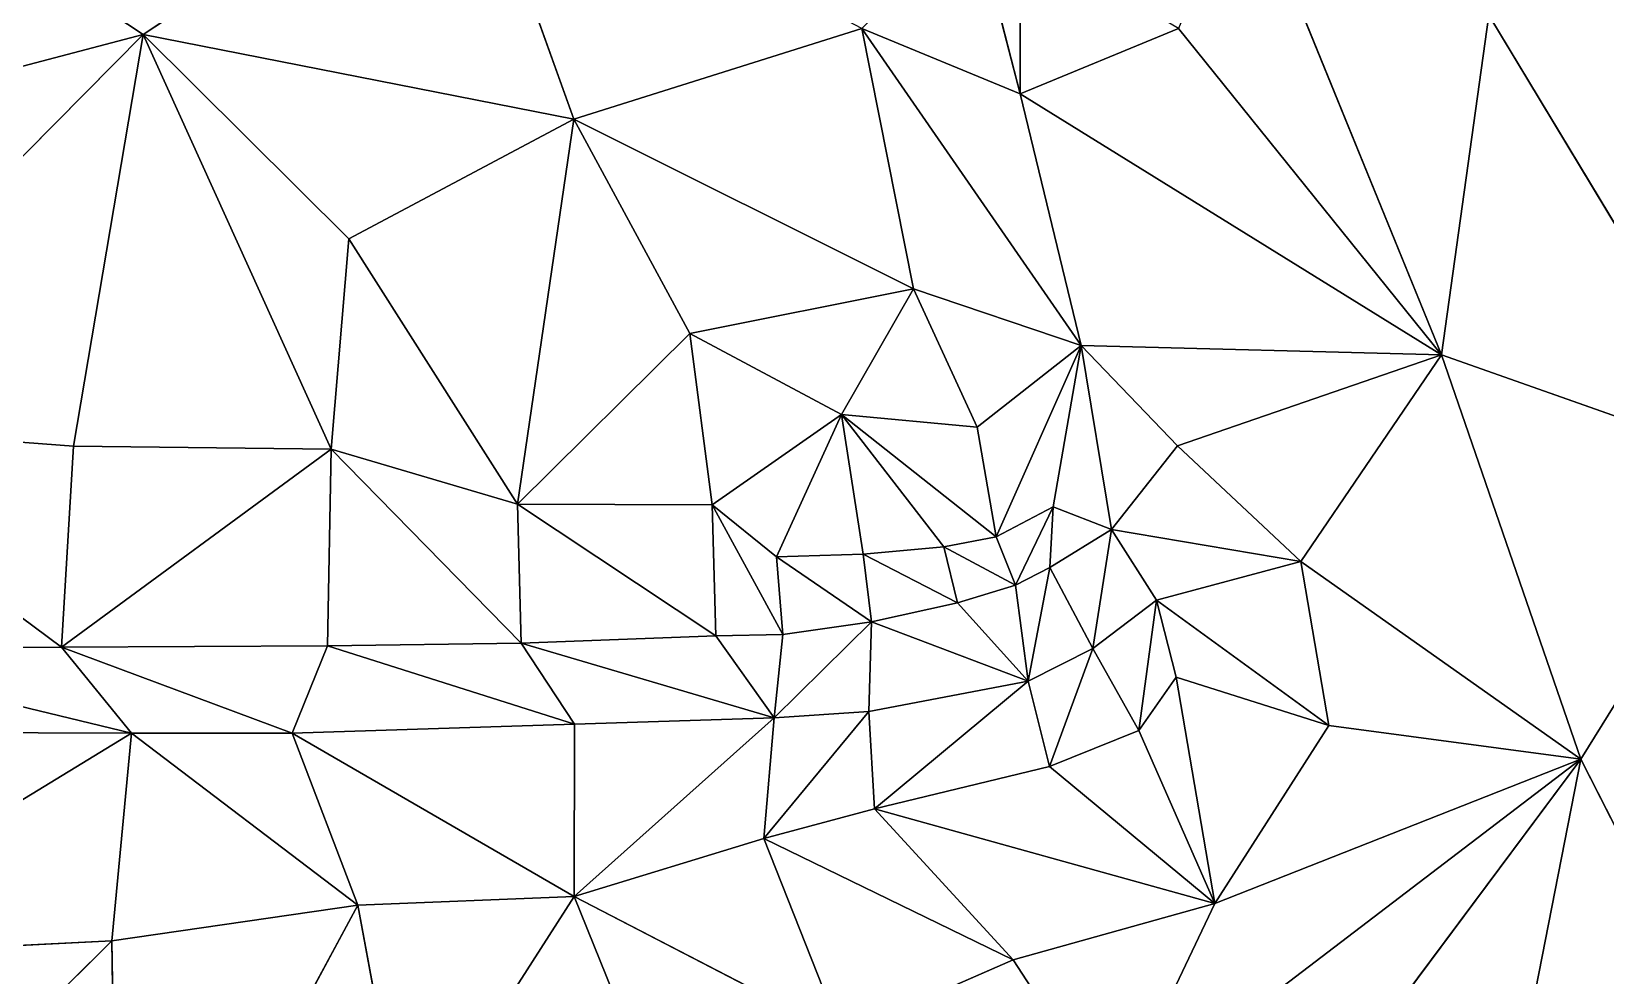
# Model space of a CAD drawing. Header units: metres. Extents: x 0 to 613718, y 0 to 269741.
# Drawn here: x 611636.7 to 612122.8, y 268816.5 to 269108.2 of the extents above; entities that cross this region are included whole.
import ezdxf

# ---------------------------------------------------------------- set-up
doc = ezdxf.new("R2010")
doc.units = ezdxf.units.M
doc.layers.get('0').update_dxf_attribs({"color": 13, "true_color": 0xff5454})

# ---------------------------------------------------------------- blocks, each defined once
blk = doc.blocks.new('Group1_1')
for p, q in [((611671.17, 269107.22, 245.73), (611571.08, 269173.34, 245.43)), ((611671.17, 269107.22, 245.73), (611771.08, 269173.34, 246.04)), ((611771.08, 269173.34, 246.04), (611804.17, 269081.12, 246.4)), ((612011.13, 269158, 247.3), (612072.17, 269008.29, 247.67)), ((611942, 269088.87, 247.06), (611927.86, 269143.86, 246.74)), ((611942, 269138, 246.64), (611942, 269088.87, 247.06)), ((611804.17, 269081.12, 246.4), (611893.12, 269109.12, 246.79)), ((611893.12, 269109.12, 246.79), (611942, 269088.87, 247.06)), ((611909.04, 269028.68, 247.01), (611893.12, 269109.12, 246.79)), ((611960.8, 269011.19, 247.28), (611893.12, 269109.12, 246.79)), ((611942, 269088.87, 247.06), (611990.88, 269109.12, 247.25)), ((612072.17, 269008.29, 247.67), (611990.88, 269109.12, 247.25)), ((612072.17, 269008.29, 247.67), (612086.74, 269113.16, 247.64)), ((612086.74, 269113.16, 247.64), (612171.08, 268973.34, 247.89)), ((611671.17, 269107.22, 245.73), (611549.88, 269075.26, 245.44)), ((611552.63, 268987.4, 245.47), (611671.17, 269107.22, 245.73)), ((611649.64, 268980.08, 245.76), (611671.17, 269107.22, 245.73)), ((611734.75, 269044.14, 246.07), (611671.17, 269107.22, 245.73)), ((611671.17, 269107.22, 245.73), (611729.26, 268979.16, 246.11)), ((611804.17, 269081.12, 246.4), (611671.17, 269107.22, 245.73)), ((611942, 269088.87, 247.06), (612072.17, 269008.29, 247.67)), ((611960.8, 269011.19, 247.28), (611942, 269088.87, 247.06)), ((611734.75, 269044.14, 246.07), (611804.17, 269081.12, 246.4)), ((611804.17, 269081.12, 246.4), (611786.77, 268962.11, 246.4)), ((611840, 269014.85, 246.66), (611804.17, 269081.12, 246.4)), ((611804.17, 269081.12, 246.4), (611909.04, 269028.68, 247.01)), ((611729.26, 268979.16, 246.11), (611734.75, 269044.14, 246.07)), ((611734.75, 269044.14, 246.07), (611786.77, 268962.11, 246.4)), ((611909.04, 269028.68, 247.01), (611840, 269014.85, 246.66)), ((611909.04, 269028.68, 247.01), (611886.79, 268989.83, 246.93)), ((611960.8, 269011.19, 247.28), (611909.04, 269028.68, 247.01)), ((611909.04, 269028.68, 247.01), (611928.78, 268985.96, 247.14)), ((611786.77, 268962.11, 246.4), (611840, 269014.85, 246.66)), ((611840, 269014.85, 246.66), (611886.79, 268989.83, 246.93)), ((611840, 269014.85, 246.66), (611846.87, 268961.92, 246.72)), ((611928.78, 268985.96, 247.14), (611960.8, 269011.19, 247.28)), ((611934.56, 268951.99, 247.19), (611960.8, 269011.19, 247.28)), ((611960.8, 269011.19, 247.28), (611952.23, 268961.26, 247.28)), ((612072.17, 269008.29, 247.67), (611960.8, 269011.19, 247.28)), ((611960.8, 269011.19, 247.28), (611990.55, 268980.17, 247.43)), ((611970.26, 268954.35, 247.38), (611960.8, 269011.19, 247.28)), ((612072.17, 269008.29, 247.67), (611990.55, 268980.17, 247.43)), ((612072.17, 269008.29, 247.67), (612028.68, 268944.46, 247.59)), ((612115.11, 268883.36, 247.78), (612072.17, 269008.29, 247.67)), ((612072.17, 269008.29, 247.67), (612171.08, 268973.34, 247.89)), ((611846.87, 268961.92, 246.72), (611886.79, 268989.83, 246.93)), ((611866.82, 268945.81, 246.82), (611886.79, 268989.83, 246.93)), ((611886.79, 268989.83, 246.93), (611928.78, 268985.96, 247.14)), ((611918.46, 268948.98, 247.09), (611886.79, 268989.83, 246.93)), ((611886.79, 268989.83, 246.93), (611893.52, 268946.68, 246.96)), ((611886.79, 268989.83, 246.93), (611934.56, 268951.99, 247.19)), ((611649.64, 268980.08, 245.76), (611552.63, 268987.4, 245.47)), ((611552.63, 268987.4, 245.47), (611645.98, 268917.98, 245.76)), ((611934.56, 268951.99, 247.19), (611928.78, 268985.96, 247.14)), ((611649.64, 268980.08, 245.76), (611645.98, 268917.98, 245.76)), ((611729.26, 268979.16, 246.11), (611645.98, 268917.98, 245.76)), ((611729.26, 268979.16, 246.11), (611649.64, 268980.08, 245.76)), ((611728.12, 268918.36, 246.12), (611729.26, 268979.16, 246.11)), ((611787.89, 268919.14, 246.41), (611729.26, 268979.16, 246.11)), ((611786.77, 268962.11, 246.4), (611729.26, 268979.16, 246.11)), ((611990.55, 268980.17, 247.43), (611970.26, 268954.35, 247.38)), ((611990.55, 268980.17, 247.43), (612028.68, 268944.46, 247.59)), ((612115.11, 268883.36, 247.78), (612171.08, 268973.34, 247.89)), ((611846.87, 268961.92, 246.72), (611786.77, 268962.11, 246.4)), ((611786.77, 268962.11, 246.4), (611848.05, 268921.48, 246.72)), ((611786.77, 268962.11, 246.4), (611787.89, 268919.14, 246.41)), ((611848.05, 268921.48, 246.72), (611846.87, 268961.92, 246.72)), ((611866.82, 268945.81, 246.82), (611846.87, 268961.92, 246.72)), ((611846.87, 268961.92, 246.72), (611868.75, 268921.88, 246.82)), ((611952.23, 268961.26, 247.28), (611934.56, 268951.99, 247.19)), ((611940.62, 268937.11, 247.2), (611952.23, 268961.26, 247.28)), ((611952.23, 268961.26, 247.28), (611951.17, 268942.58, 247.31)), ((611970.26, 268954.35, 247.38), (611952.23, 268961.26, 247.28)), ((611951.17, 268942.58, 247.31), (611970.26, 268954.35, 247.38)), ((611970.26, 268954.35, 247.38), (611964.45, 268917.58, 247.45)), ((611970.26, 268954.35, 247.38), (611984.07, 268932.48, 247.47)), ((612028.68, 268944.46, 247.59), (611970.26, 268954.35, 247.38)), ((611893.52, 268946.68, 246.96), (611918.46, 268948.98, 247.09)), ((611934.56, 268951.99, 247.19), (611918.46, 268948.98, 247.09)), ((611918.46, 268948.98, 247.09), (611940.62, 268937.11, 247.2)), ((611922.66, 268931.64, 247.09), (611918.46, 268948.98, 247.09)), ((611940.62, 268937.11, 247.2), (611934.56, 268951.99, 247.19)), ((611866.82, 268945.81, 246.82), (611893.52, 268946.68, 246.96)), ((611868.75, 268921.88, 246.82), (611866.82, 268945.81, 246.82)), ((611866.82, 268945.81, 246.82), (611896.09, 268925.78, 246.96)), ((611893.52, 268946.68, 246.96), (611922.66, 268931.64, 247.09)), ((611896.09, 268925.78, 246.96), (611893.52, 268946.68, 246.96)), ((611984.07, 268932.48, 247.47), (612028.68, 268944.46, 247.59)), ((612115.11, 268883.36, 247.78), (612028.68, 268944.46, 247.59)), ((612028.68, 268944.46, 247.59), (612037.37, 268893.78, 247.62)), ((611951.17, 268942.58, 247.31), (611940.62, 268937.11, 247.2)), ((611944.53, 268907.42, 247.42), (611951.17, 268942.58, 247.31)), ((611964.45, 268917.58, 247.45), (611951.17, 268942.58, 247.31)), ((611940.62, 268937.11, 247.2), (611922.66, 268931.64, 247.09)), ((611944.53, 268907.42, 247.42), (611940.62, 268937.11, 247.2)), ((611922.66, 268931.64, 247.09), (611896.09, 268925.78, 246.96)), ((611922.66, 268931.64, 247.09), (611944.53, 268907.42, 247.42)), ((611964.45, 268917.58, 247.45), (611984.07, 268932.48, 247.47)), ((611978.7, 268892.2, 247.49), (611984.07, 268932.48, 247.47)), ((611984.07, 268932.48, 247.47), (611990.21, 268908.69, 247.51)), ((612037.37, 268893.78, 247.62), (611984.07, 268932.48, 247.47)), ((611866.02, 268896.09, 247.15), (611896.09, 268925.78, 246.96)), ((611896.09, 268925.78, 246.96), (611868.75, 268921.88, 246.82)), ((611896.09, 268925.78, 246.96), (611895.31, 268898.05, 247.26)), ((611944.53, 268907.42, 247.42), (611896.09, 268925.78, 246.96)), ((611787.89, 268919.14, 246.41), (611848.05, 268921.48, 246.72)), ((611868.75, 268921.88, 246.82), (611848.05, 268921.48, 246.72)), ((611848.05, 268921.48, 246.72), (611866.02, 268896.09, 247.15)), ((611866.02, 268896.09, 247.15), (611868.75, 268921.88, 246.82)), ((611645.98, 268917.98, 245.76), (611559.38, 268917.58, 245.48)), ((611559.38, 268917.58, 245.48), (611667.58, 268891.41, 246.18)), ((611645.98, 268917.98, 245.76), (611728.12, 268918.36, 246.12)), ((611645.98, 268917.98, 245.76), (611717.19, 268891.41, 246.45)), ((611667.58, 268891.41, 246.18), (611645.98, 268917.98, 245.76)), ((611717.19, 268891.41, 246.45), (611728.12, 268918.36, 246.12)), ((611728.12, 268918.36, 246.12), (611787.89, 268919.14, 246.41)), ((611728.12, 268918.36, 246.12), (611804.39, 268894.15, 246.88)), ((611787.89, 268919.14, 246.41), (611866.02, 268896.09, 247.15)), ((611804.39, 268894.15, 246.88), (611787.89, 268919.14, 246.41)), ((611964.45, 268917.58, 247.45), (611944.53, 268907.42, 247.42)), ((611951.08, 268881.07, 247.42), (611964.45, 268917.58, 247.45)), ((611964.45, 268917.58, 247.45), (611978.7, 268892.2, 247.49)), ((611895.31, 268898.05, 247.26), (611944.53, 268907.42, 247.42)), ((611944.53, 268907.42, 247.42), (611896.98, 268868.02, 247.26)), ((611944.53, 268907.42, 247.42), (611951.08, 268881.07, 247.42)), ((611990.21, 268908.69, 247.51), (611978.7, 268892.2, 247.49)), ((611990.21, 268908.69, 247.51), (612037.37, 268893.78, 247.62)), ((612002.14, 268838.76, 247.55), (611990.21, 268908.69, 247.51)), ((611866.02, 268896.09, 247.15), (611804.3, 268840.97, 246.88)), ((611804.39, 268894.15, 246.88), (611866.02, 268896.09, 247.15)), ((611862.83, 268858.81, 247.13), (611895.31, 268898.05, 247.26)), ((611866.02, 268896.09, 247.15), (611862.83, 268858.81, 247.13)), ((611895.31, 268898.05, 247.26), (611866.02, 268896.09, 247.15)), ((611896.98, 268868.02, 247.26), (611895.31, 268898.05, 247.26)), ((611552.34, 268891.8, 245.65), (611667.58, 268891.41, 246.18)), ((611553.54, 268821.73, 245.66), (611667.58, 268891.41, 246.18)), ((611667.58, 268891.41, 246.18), (611661.53, 268827.24, 246.16)), ((611737.49, 268838.22, 246.55), (611667.58, 268891.41, 246.18)), ((611717.19, 268891.41, 246.45), (611667.58, 268891.41, 246.18)), ((611804.39, 268894.15, 246.88), (611717.19, 268891.41, 246.45)), ((611737.49, 268838.22, 246.55), (611717.19, 268891.41, 246.45)), ((611717.19, 268891.41, 246.45), (611804.3, 268840.97, 246.88)), ((611804.3, 268840.97, 246.88), (611804.39, 268894.15, 246.88)), ((611978.7, 268892.2, 247.49), (611951.08, 268881.07, 247.42)), ((612002.14, 268838.76, 247.55), (611978.7, 268892.2, 247.49)), ((612037.37, 268893.78, 247.62), (612002.14, 268838.76, 247.55)), ((612115.11, 268883.36, 247.78), (612037.37, 268893.78, 247.62)), ((611896.98, 268868.02, 247.26), (611951.08, 268881.07, 247.42)), ((611951.08, 268881.07, 247.42), (612002.14, 268838.76, 247.55)), ((612115.11, 268883.36, 247.78), (611971.08, 268773.34, 247.47)), ((612115.11, 268883.36, 247.78), (611997.91, 268726, 247.51)), ((612002.14, 268838.76, 247.55), (612115.11, 268883.36, 247.78)), ((612096.22, 268786.66, 247.72), (612115.11, 268883.36, 247.78)), ((612115.11, 268883.36, 247.78), (612171.08, 268773.34, 247.81)), ((611862.83, 268858.81, 247.13), (611896.98, 268868.02, 247.26)), ((611896.98, 268868.02, 247.26), (611939.88, 268821.39, 247.39)), ((612002.14, 268838.76, 247.55), (611896.98, 268868.02, 247.26)), ((611862.83, 268858.81, 247.13), (611804.3, 268840.97, 246.88)), ((611862.83, 268858.81, 247.13), (611939.88, 268821.39, 247.39)), ((611862.83, 268858.81, 247.13), (611886.79, 268798.22, 247.21)), ((611661.53, 268827.24, 246.16), (611737.49, 268838.22, 246.55)), ((611737.49, 268838.22, 246.55), (611663.58, 268701.23, 246.17)), ((611804.3, 268840.97, 246.88), (611737.49, 268838.22, 246.55)), ((611752.14, 268759.51, 246.62), (611737.49, 268838.22, 246.55)), ((611804.3, 268840.97, 246.88), (611752.14, 268759.51, 246.62)), ((611804.3, 268840.97, 246.88), (611886.79, 268798.22, 247.21)), ((611804.3, 268840.97, 246.88), (611830.32, 268776.5, 246.98)), ((611939.88, 268821.39, 247.39), (612002.14, 268838.76, 247.55)), ((611971.08, 268773.34, 247.47), (612002.14, 268838.76, 247.55)), ((611542.16, 268708.82, 245.64), (611661.53, 268827.24, 246.16)), ((611661.53, 268827.24, 246.16), (611553.54, 268821.73, 245.66)), ((611663.58, 268701.23, 246.17), (611661.53, 268827.24, 246.16)), ((611886.79, 268798.22, 247.21), (611939.88, 268821.39, 247.39)), ((611971.08, 268773.34, 247.47), (611939.88, 268821.39, 247.39))]:
    blk.add_line(p, q)
mesh = blk.add_polyface()
corners = [(611671.17, 269107.22, 245.73), (611571.08, 269173.34, 245.43), (611549.88, 269075.26, 245.44)]
mesh.append_faces([[corners[k] for k in face] for face in [(0, 1, 2)]])
mesh = blk.add_polyface()
corners = [(611771.08, 269173.34, 246.04), (611571.08, 269173.34, 245.43), (611671.17, 269107.22, 245.73)]
mesh.append_faces([[corners[k] for k in face] for face in [(0, 1, 2)]])
mesh = blk.add_polyface()
corners = [(611804.17, 269081.12, 246.4), (611771.08, 269173.34, 246.04), (611671.17, 269107.22, 245.73)]
mesh.append_faces([[corners[k] for k in face] for face in [(0, 1, 2)]])
mesh = blk.add_polyface()
corners = [(611893.12, 269109.12, 246.79), (611771.08, 269173.34, 246.04), (611804.17, 269081.12, 246.4)]
mesh.append_faces([[corners[k] for k in face] for face in [(0, 1, 2)]])
mesh = blk.add_polyface()
corners = [(612072.17, 269008.29, 247.67), (612011.13, 269158, 247.3), (611990.88, 269109.12, 247.25)]
mesh.append_faces([[corners[k] for k in face] for face in [(0, 1, 2)]])
mesh = blk.add_polyface()
corners = [(612086.74, 269113.16, 247.64), (612011.13, 269158, 247.3), (612072.17, 269008.29, 247.67)]
mesh.append_faces([[corners[k] for k in face] for face in [(0, 1, 2)]])
mesh = blk.add_polyface()
corners = [(612171.08, 268973.34, 247.89), (612154.92, 269159.98, 247.8), (612086.74, 269113.16, 247.64)]
mesh.append_faces([[corners[k] for k in face] for face in [(0, 1, 2)]])
mesh = blk.add_polyface()
corners = [(611942, 269088.87, 247.06), (611927.86, 269143.86, 246.74), (611893.12, 269109.12, 246.79)]
mesh.append_faces([[corners[k] for k in face] for face in [(0, 1, 2)]])
mesh = blk.add_polyface()
corners = [(611942, 269138, 246.64), (611927.86, 269143.86, 246.74), (611942, 269088.87, 247.06)]
mesh.append_faces([[corners[k] for k in face] for face in [(0, 1, 2)]])
mesh = blk.add_polyface()
corners = [(611990.88, 269109.12, 247.25), (611942, 269138, 246.64), (611942, 269088.87, 247.06)]
mesh.append_faces([[corners[k] for k in face] for face in [(0, 1, 2)]])
mesh = blk.add_polyface()
corners = [(611909.04, 269028.68, 247.01), (611893.12, 269109.12, 246.79), (611804.17, 269081.12, 246.4)]
mesh.append_faces([[corners[k] for k in face] for face in [(0, 1, 2)]])
mesh = blk.add_polyface()
corners = [(611960.8, 269011.19, 247.28), (611893.12, 269109.12, 246.79), (611909.04, 269028.68, 247.01)]
mesh.append_faces([[corners[k] for k in face] for face in [(0, 1, 2)]])
mesh = blk.add_polyface()
corners = [(611960.8, 269011.19, 247.28), (611942, 269088.87, 247.06), (611893.12, 269109.12, 246.79)]
mesh.append_faces([[corners[k] for k in face] for face in [(0, 1, 2)]])
mesh = blk.add_polyface()
corners = [(612072.17, 269008.29, 247.67), (611990.88, 269109.12, 247.25), (611942, 269088.87, 247.06)]
mesh.append_faces([[corners[k] for k in face] for face in [(0, 1, 2)]])
mesh = blk.add_polyface()
corners = [(612171.08, 268973.34, 247.89), (612086.74, 269113.16, 247.64), (612072.17, 269008.29, 247.67)]
mesh.append_faces([[corners[k] for k in face] for face in [(0, 1, 2)]])
mesh = blk.add_polyface()
corners = [(611671.17, 269107.22, 245.73), (611549.88, 269075.26, 245.44), (611552.63, 268987.4, 245.47)]
mesh.append_faces([[corners[k] for k in face] for face in [(0, 1, 2)]])
mesh = blk.add_polyface()
corners = [(611671.17, 269107.22, 245.73), (611552.63, 268987.4, 245.47), (611649.64, 268980.08, 245.76)]
mesh.append_faces([[corners[k] for k in face] for face in [(0, 1, 2)]])
mesh = blk.add_polyface()
corners = [(611729.26, 268979.16, 246.11), (611671.17, 269107.22, 245.73), (611649.64, 268980.08, 245.76)]
mesh.append_faces([[corners[k] for k in face] for face in [(0, 1, 2)]])
mesh = blk.add_polyface()
corners = [(611734.75, 269044.14, 246.07), (611671.17, 269107.22, 245.73), (611729.26, 268979.16, 246.11)]
mesh.append_faces([[corners[k] for k in face] for face in [(0, 1, 2)]])
mesh = blk.add_polyface()
corners = [(611804.17, 269081.12, 246.4), (611671.17, 269107.22, 245.73), (611734.75, 269044.14, 246.07)]
mesh.append_faces([[corners[k] for k in face] for face in [(0, 1, 2)]])
mesh = blk.add_polyface()
corners = [(612072.17, 269008.29, 247.67), (611942, 269088.87, 247.06), (611960.8, 269011.19, 247.28)]
mesh.append_faces([[corners[k] for k in face] for face in [(0, 1, 2)]])
mesh = blk.add_polyface()
corners = [(611804.17, 269081.12, 246.4), (611734.75, 269044.14, 246.07), (611786.77, 268962.11, 246.4)]
mesh.append_faces([[corners[k] for k in face] for face in [(0, 1, 2)]])
mesh = blk.add_polyface()
corners = [(611840, 269014.85, 246.66), (611804.17, 269081.12, 246.4), (611786.77, 268962.11, 246.4)]
mesh.append_faces([[corners[k] for k in face] for face in [(0, 1, 2)]])
mesh = blk.add_polyface()
corners = [(611909.04, 269028.68, 247.01), (611804.17, 269081.12, 246.4), (611840, 269014.85, 246.66)]
mesh.append_faces([[corners[k] for k in face] for face in [(0, 1, 2)]])
mesh = blk.add_polyface()
corners = [(611786.77, 268962.11, 246.4), (611734.75, 269044.14, 246.07), (611729.26, 268979.16, 246.11)]
mesh.append_faces([[corners[k] for k in face] for face in [(0, 1, 2)]])
mesh = blk.add_polyface()
corners = [(611909.04, 269028.68, 247.01), (611840, 269014.85, 246.66), (611886.79, 268989.83, 246.93)]
mesh.append_faces([[corners[k] for k in face] for face in [(0, 1, 2)]])
mesh = blk.add_polyface()
corners = [(611928.78, 268985.96, 247.14), (611909.04, 269028.68, 247.01), (611886.79, 268989.83, 246.93)]
mesh.append_faces([[corners[k] for k in face] for face in [(0, 1, 2)]])
mesh = blk.add_polyface()
corners = [(611960.8, 269011.19, 247.28), (611909.04, 269028.68, 247.01), (611928.78, 268985.96, 247.14)]
mesh.append_faces([[corners[k] for k in face] for face in [(0, 1, 2)]])
mesh = blk.add_polyface()
corners = [(611846.87, 268961.92, 246.72), (611840, 269014.85, 246.66), (611786.77, 268962.11, 246.4)]
mesh.append_faces([[corners[k] for k in face] for face in [(0, 1, 2)]])
mesh = blk.add_polyface()
corners = [(611886.79, 268989.83, 246.93), (611840, 269014.85, 246.66), (611846.87, 268961.92, 246.72)]
mesh.append_faces([[corners[k] for k in face] for face in [(0, 1, 2)]])
mesh = blk.add_polyface()
corners = [(611960.8, 269011.19, 247.28), (611928.78, 268985.96, 247.14), (611934.56, 268951.99, 247.19)]
mesh.append_faces([[corners[k] for k in face] for face in [(0, 1, 2)]])
mesh = blk.add_polyface()
corners = [(611960.8, 269011.19, 247.28), (611934.56, 268951.99, 247.19), (611952.23, 268961.26, 247.28)]
mesh.append_faces([[corners[k] for k in face] for face in [(0, 1, 2)]])
mesh = blk.add_polyface()
corners = [(611970.26, 268954.35, 247.38), (611960.8, 269011.19, 247.28), (611952.23, 268961.26, 247.28)]
mesh.append_faces([[corners[k] for k in face] for face in [(0, 1, 2)]])
mesh = blk.add_polyface()
corners = [(612072.17, 269008.29, 247.67), (611960.8, 269011.19, 247.28), (611990.55, 268980.17, 247.43)]
mesh.append_faces([[corners[k] for k in face] for face in [(0, 1, 2)]])
mesh = blk.add_polyface()
corners = [(611990.55, 268980.17, 247.43), (611960.8, 269011.19, 247.28), (611970.26, 268954.35, 247.38)]
mesh.append_faces([[corners[k] for k in face] for face in [(0, 1, 2)]])
mesh = blk.add_polyface()
corners = [(612072.17, 269008.29, 247.67), (611990.55, 268980.17, 247.43), (612028.68, 268944.46, 247.59)]
mesh.append_faces([[corners[k] for k in face] for face in [(0, 1, 2)]])
mesh = blk.add_polyface()
corners = [(612115.11, 268883.36, 247.78), (612072.17, 269008.29, 247.67), (612028.68, 268944.46, 247.59)]
mesh.append_faces([[corners[k] for k in face] for face in [(0, 1, 2)]])
mesh = blk.add_polyface()
corners = [(612171.08, 268973.34, 247.89), (612072.17, 269008.29, 247.67), (612115.11, 268883.36, 247.78)]
mesh.append_faces([[corners[k] for k in face] for face in [(0, 1, 2)]])
mesh = blk.add_polyface()
corners = [(611886.79, 268989.83, 246.93), (611846.87, 268961.92, 246.72), (611866.82, 268945.81, 246.82)]
mesh.append_faces([[corners[k] for k in face] for face in [(0, 1, 2)]])
mesh = blk.add_polyface()
corners = [(611893.52, 268946.68, 246.96), (611886.79, 268989.83, 246.93), (611866.82, 268945.81, 246.82)]
mesh.append_faces([[corners[k] for k in face] for face in [(0, 1, 2)]])
mesh = blk.add_polyface()
corners = [(611918.46, 268948.98, 247.09), (611886.79, 268989.83, 246.93), (611893.52, 268946.68, 246.96)]
mesh.append_faces([[corners[k] for k in face] for face in [(0, 1, 2)]])
mesh = blk.add_polyface()
corners = [(611934.56, 268951.99, 247.19), (611928.78, 268985.96, 247.14), (611886.79, 268989.83, 246.93)]
mesh.append_faces([[corners[k] for k in face] for face in [(0, 1, 2)]])
mesh = blk.add_polyface()
corners = [(611934.56, 268951.99, 247.19), (611886.79, 268989.83, 246.93), (611918.46, 268948.98, 247.09)]
mesh.append_faces([[corners[k] for k in face] for face in [(0, 1, 2)]])
mesh = blk.add_polyface()
corners = [(611649.64, 268980.08, 245.76), (611552.63, 268987.4, 245.47), (611645.98, 268917.98, 245.76)]
mesh.append_faces([[corners[k] for k in face] for face in [(0, 1, 2)]])
mesh = blk.add_polyface()
corners = [(611645.98, 268917.98, 245.76), (611552.63, 268987.4, 245.47), (611559.38, 268917.58, 245.48)]
mesh.append_faces([[corners[k] for k in face] for face in [(0, 1, 2)]])
mesh = blk.add_polyface()
corners = [(611729.26, 268979.16, 246.11), (611649.64, 268980.08, 245.76), (611645.98, 268917.98, 245.76)]
mesh.append_faces([[corners[k] for k in face] for face in [(0, 1, 2)]])
mesh = blk.add_polyface()
corners = [(611729.26, 268979.16, 246.11), (611645.98, 268917.98, 245.76), (611728.12, 268918.36, 246.12)]
mesh.append_faces([[corners[k] for k in face] for face in [(0, 1, 2)]])
mesh = blk.add_polyface()
corners = [(611787.89, 268919.14, 246.41), (611729.26, 268979.16, 246.11), (611728.12, 268918.36, 246.12)]
mesh.append_faces([[corners[k] for k in face] for face in [(0, 1, 2)]])
mesh = blk.add_polyface()
corners = [(611787.89, 268919.14, 246.41), (611786.77, 268962.11, 246.4), (611729.26, 268979.16, 246.11)]
mesh.append_faces([[corners[k] for k in face] for face in [(0, 1, 2)]])
mesh = blk.add_polyface()
corners = [(612028.68, 268944.46, 247.59), (611990.55, 268980.17, 247.43), (611970.26, 268954.35, 247.38)]
mesh.append_faces([[corners[k] for k in face] for face in [(0, 1, 2)]])
mesh = blk.add_polyface()
corners = [(612171.08, 268973.34, 247.89), (612115.11, 268883.36, 247.78), (612171.08, 268773.34, 247.81)]
mesh.append_faces([[corners[k] for k in face] for face in [(0, 1, 2)]])
mesh = blk.add_polyface()
corners = [(611848.05, 268921.48, 246.72), (611846.87, 268961.92, 246.72), (611786.77, 268962.11, 246.4)]
mesh.append_faces([[corners[k] for k in face] for face in [(0, 1, 2)]])
mesh = blk.add_polyface()
corners = [(611848.05, 268921.48, 246.72), (611786.77, 268962.11, 246.4), (611787.89, 268919.14, 246.41)]
mesh.append_faces([[corners[k] for k in face] for face in [(0, 1, 2)]])
mesh = blk.add_polyface()
corners = [(611868.75, 268921.88, 246.82), (611866.82, 268945.81, 246.82), (611846.87, 268961.92, 246.72)]
mesh.append_faces([[corners[k] for k in face] for face in [(0, 1, 2)]])
mesh = blk.add_polyface()
corners = [(611868.75, 268921.88, 246.82), (611846.87, 268961.92, 246.72), (611848.05, 268921.48, 246.72)]
mesh.append_faces([[corners[k] for k in face] for face in [(0, 1, 2)]])
mesh = blk.add_polyface()
corners = [(611952.23, 268961.26, 247.28), (611934.56, 268951.99, 247.19), (611940.62, 268937.11, 247.2)]
mesh.append_faces([[corners[k] for k in face] for face in [(0, 1, 2)]])
mesh = blk.add_polyface()
corners = [(611952.23, 268961.26, 247.28), (611940.62, 268937.11, 247.2), (611951.17, 268942.58, 247.31)]
mesh.append_faces([[corners[k] for k in face] for face in [(0, 1, 2)]])
mesh = blk.add_polyface()
corners = [(611970.26, 268954.35, 247.38), (611952.23, 268961.26, 247.28), (611951.17, 268942.58, 247.31)]
mesh.append_faces([[corners[k] for k in face] for face in [(0, 1, 2)]])
mesh = blk.add_polyface()
corners = [(611970.26, 268954.35, 247.38), (611951.17, 268942.58, 247.31), (611964.45, 268917.58, 247.45)]
mesh.append_faces([[corners[k] for k in face] for face in [(0, 1, 2)]])
mesh = blk.add_polyface()
corners = [(611984.07, 268932.48, 247.47), (611970.26, 268954.35, 247.38), (611964.45, 268917.58, 247.45)]
mesh.append_faces([[corners[k] for k in face] for face in [(0, 1, 2)]])
mesh = blk.add_polyface()
corners = [(612028.68, 268944.46, 247.59), (611970.26, 268954.35, 247.38), (611984.07, 268932.48, 247.47)]
mesh.append_faces([[corners[k] for k in face] for face in [(0, 1, 2)]])
mesh = blk.add_polyface()
corners = [(611922.66, 268931.64, 247.09), (611918.46, 268948.98, 247.09), (611893.52, 268946.68, 246.96)]
mesh.append_faces([[corners[k] for k in face] for face in [(0, 1, 2)]])
mesh = blk.add_polyface()
corners = [(611940.62, 268937.11, 247.2), (611934.56, 268951.99, 247.19), (611918.46, 268948.98, 247.09)]
mesh.append_faces([[corners[k] for k in face] for face in [(0, 1, 2)]])
mesh = blk.add_polyface()
corners = [(611940.62, 268937.11, 247.2), (611918.46, 268948.98, 247.09), (611922.66, 268931.64, 247.09)]
mesh.append_faces([[corners[k] for k in face] for face in [(0, 1, 2)]])
mesh = blk.add_polyface()
corners = [(611896.09, 268925.78, 246.96), (611893.52, 268946.68, 246.96), (611866.82, 268945.81, 246.82)]
mesh.append_faces([[corners[k] for k in face] for face in [(0, 1, 2)]])
mesh = blk.add_polyface()
corners = [(611896.09, 268925.78, 246.96), (611866.82, 268945.81, 246.82), (611868.75, 268921.88, 246.82)]
mesh.append_faces([[corners[k] for k in face] for face in [(0, 1, 2)]])
mesh = blk.add_polyface()
corners = [(611922.66, 268931.64, 247.09), (611893.52, 268946.68, 246.96), (611896.09, 268925.78, 246.96)]
mesh.append_faces([[corners[k] for k in face] for face in [(0, 1, 2)]])
mesh = blk.add_polyface()
corners = [(612037.37, 268893.78, 247.62), (612028.68, 268944.46, 247.59), (611984.07, 268932.48, 247.47)]
mesh.append_faces([[corners[k] for k in face] for face in [(0, 1, 2)]])
mesh = blk.add_polyface()
corners = [(612115.11, 268883.36, 247.78), (612028.68, 268944.46, 247.59), (612037.37, 268893.78, 247.62)]
mesh.append_faces([[corners[k] for k in face] for face in [(0, 1, 2)]])
mesh = blk.add_polyface()
corners = [(611951.17, 268942.58, 247.31), (611940.62, 268937.11, 247.2), (611944.53, 268907.42, 247.42)]
mesh.append_faces([[corners[k] for k in face] for face in [(0, 1, 2)]])
mesh = blk.add_polyface()
corners = [(611964.45, 268917.58, 247.45), (611951.17, 268942.58, 247.31), (611944.53, 268907.42, 247.42)]
mesh.append_faces([[corners[k] for k in face] for face in [(0, 1, 2)]])
mesh = blk.add_polyface()
corners = [(611944.53, 268907.42, 247.42), (611940.62, 268937.11, 247.2), (611922.66, 268931.64, 247.09)]
mesh.append_faces([[corners[k] for k in face] for face in [(0, 1, 2)]])
mesh = blk.add_polyface()
corners = [(611944.53, 268907.42, 247.42), (611922.66, 268931.64, 247.09), (611896.09, 268925.78, 246.96)]
mesh.append_faces([[corners[k] for k in face] for face in [(0, 1, 2)]])
mesh = blk.add_polyface()
corners = [(611984.07, 268932.48, 247.47), (611964.45, 268917.58, 247.45), (611978.7, 268892.2, 247.49)]
mesh.append_faces([[corners[k] for k in face] for face in [(0, 1, 2)]])
mesh = blk.add_polyface()
corners = [(611990.21, 268908.69, 247.51), (611984.07, 268932.48, 247.47), (611978.7, 268892.2, 247.49)]
mesh.append_faces([[corners[k] for k in face] for face in [(0, 1, 2)]])
mesh = blk.add_polyface()
corners = [(612037.37, 268893.78, 247.62), (611984.07, 268932.48, 247.47), (611990.21, 268908.69, 247.51)]
mesh.append_faces([[corners[k] for k in face] for face in [(0, 1, 2)]])
mesh = blk.add_polyface()
corners = [(611896.09, 268925.78, 246.96), (611868.75, 268921.88, 246.82), (611866.02, 268896.09, 247.15)]
mesh.append_faces([[corners[k] for k in face] for face in [(0, 1, 2)]])
mesh = blk.add_polyface()
corners = [(611896.09, 268925.78, 246.96), (611866.02, 268896.09, 247.15), (611895.31, 268898.05, 247.26)]
mesh.append_faces([[corners[k] for k in face] for face in [(0, 1, 2)]])
mesh = blk.add_polyface()
corners = [(611944.53, 268907.42, 247.42), (611896.09, 268925.78, 246.96), (611895.31, 268898.05, 247.26)]
mesh.append_faces([[corners[k] for k in face] for face in [(0, 1, 2)]])
mesh = blk.add_polyface()
corners = [(611866.02, 268896.09, 247.15), (611848.05, 268921.48, 246.72), (611787.89, 268919.14, 246.41)]
mesh.append_faces([[corners[k] for k in face] for face in [(0, 1, 2)]])
mesh = blk.add_polyface()
corners = [(611868.75, 268921.88, 246.82), (611848.05, 268921.48, 246.72), (611866.02, 268896.09, 247.15)]
mesh.append_faces([[corners[k] for k in face] for face in [(0, 1, 2)]])
mesh = blk.add_polyface()
corners = [(611667.58, 268891.41, 246.18), (611559.38, 268917.58, 245.48), (611552.34, 268891.8, 245.65)]
mesh.append_faces([[corners[k] for k in face] for face in [(0, 1, 2)]])
mesh = blk.add_polyface()
corners = [(611667.58, 268891.41, 246.18), (611645.98, 268917.98, 245.76), (611559.38, 268917.58, 245.48)]
mesh.append_faces([[corners[k] for k in face] for face in [(0, 1, 2)]])
mesh = blk.add_polyface()
corners = [(611728.12, 268918.36, 246.12), (611645.98, 268917.98, 245.76), (611717.19, 268891.41, 246.45)]
mesh.append_faces([[corners[k] for k in face] for face in [(0, 1, 2)]])
mesh = blk.add_polyface()
corners = [(611717.19, 268891.41, 246.45), (611645.98, 268917.98, 245.76), (611667.58, 268891.41, 246.18)]
mesh.append_faces([[corners[k] for k in face] for face in [(0, 1, 2)]])
mesh = blk.add_polyface()
corners = [(611804.39, 268894.15, 246.88), (611728.12, 268918.36, 246.12), (611717.19, 268891.41, 246.45)]
mesh.append_faces([[corners[k] for k in face] for face in [(0, 1, 2)]])
mesh = blk.add_polyface()
corners = [(611804.39, 268894.15, 246.88), (611787.89, 268919.14, 246.41), (611728.12, 268918.36, 246.12)]
mesh.append_faces([[corners[k] for k in face] for face in [(0, 1, 2)]])
mesh = blk.add_polyface()
corners = [(611866.02, 268896.09, 247.15), (611787.89, 268919.14, 246.41), (611804.39, 268894.15, 246.88)]
mesh.append_faces([[corners[k] for k in face] for face in [(0, 1, 2)]])
mesh = blk.add_polyface()
corners = [(611964.45, 268917.58, 247.45), (611944.53, 268907.42, 247.42), (611951.08, 268881.07, 247.42)]
mesh.append_faces([[corners[k] for k in face] for face in [(0, 1, 2)]])
mesh = blk.add_polyface()
corners = [(611978.7, 268892.2, 247.49), (611964.45, 268917.58, 247.45), (611951.08, 268881.07, 247.42)]
mesh.append_faces([[corners[k] for k in face] for face in [(0, 1, 2)]])
mesh = blk.add_polyface()
corners = [(611944.53, 268907.42, 247.42), (611895.31, 268898.05, 247.26), (611896.98, 268868.02, 247.26)]
mesh.append_faces([[corners[k] for k in face] for face in [(0, 1, 2)]])
mesh = blk.add_polyface()
corners = [(611951.08, 268881.07, 247.42), (611944.53, 268907.42, 247.42), (611896.98, 268868.02, 247.26)]
mesh.append_faces([[corners[k] for k in face] for face in [(0, 1, 2)]])
mesh = blk.add_polyface()
corners = [(612002.14, 268838.76, 247.55), (611990.21, 268908.69, 247.51), (611978.7, 268892.2, 247.49)]
mesh.append_faces([[corners[k] for k in face] for face in [(0, 1, 2)]])
mesh = blk.add_polyface()
corners = [(612037.37, 268893.78, 247.62), (611990.21, 268908.69, 247.51), (612002.14, 268838.76, 247.55)]
mesh.append_faces([[corners[k] for k in face] for face in [(0, 1, 2)]])
mesh = blk.add_polyface()
corners = [(611866.02, 268896.09, 247.15), (611804.3, 268840.97, 246.88), (611862.83, 268858.81, 247.13)]
mesh.append_faces([[corners[k] for k in face] for face in [(0, 1, 2)]])
mesh = blk.add_polyface()
corners = [(611866.02, 268896.09, 247.15), (611804.39, 268894.15, 246.88), (611804.3, 268840.97, 246.88)]
mesh.append_faces([[corners[k] for k in face] for face in [(0, 1, 2)]])
mesh = blk.add_polyface()
corners = [(611895.31, 268898.05, 247.26), (611866.02, 268896.09, 247.15), (611862.83, 268858.81, 247.13)]
mesh.append_faces([[corners[k] for k in face] for face in [(0, 1, 2)]])
mesh = blk.add_polyface()
corners = [(611896.98, 268868.02, 247.26), (611895.31, 268898.05, 247.26), (611862.83, 268858.81, 247.13)]
mesh.append_faces([[corners[k] for k in face] for face in [(0, 1, 2)]])
mesh = blk.add_polyface()
corners = [(611667.58, 268891.41, 246.18), (611552.34, 268891.8, 245.65), (611553.54, 268821.73, 245.66)]
mesh.append_faces([[corners[k] for k in face] for face in [(0, 1, 2)]])
mesh = blk.add_polyface()
corners = [(611667.58, 268891.41, 246.18), (611553.54, 268821.73, 245.66), (611661.53, 268827.24, 246.16)]
mesh.append_faces([[corners[k] for k in face] for face in [(0, 1, 2)]])
mesh = blk.add_polyface()
corners = [(611737.49, 268838.22, 246.55), (611667.58, 268891.41, 246.18), (611661.53, 268827.24, 246.16)]
mesh.append_faces([[corners[k] for k in face] for face in [(0, 1, 2)]])
mesh = blk.add_polyface()
corners = [(611737.49, 268838.22, 246.55), (611717.19, 268891.41, 246.45), (611667.58, 268891.41, 246.18)]
mesh.append_faces([[corners[k] for k in face] for face in [(0, 1, 2)]])
mesh = blk.add_polyface()
corners = [(611804.39, 268894.15, 246.88), (611717.19, 268891.41, 246.45), (611804.3, 268840.97, 246.88)]
mesh.append_faces([[corners[k] for k in face] for face in [(0, 1, 2)]])
mesh = blk.add_polyface()
corners = [(611804.3, 268840.97, 246.88), (611717.19, 268891.41, 246.45), (611737.49, 268838.22, 246.55)]
mesh.append_faces([[corners[k] for k in face] for face in [(0, 1, 2)]])
mesh = blk.add_polyface()
corners = [(612002.14, 268838.76, 247.55), (611978.7, 268892.2, 247.49), (611951.08, 268881.07, 247.42)]
mesh.append_faces([[corners[k] for k in face] for face in [(0, 1, 2)]])
mesh = blk.add_polyface()
corners = [(612115.11, 268883.36, 247.78), (612037.37, 268893.78, 247.62), (612002.14, 268838.76, 247.55)]
mesh.append_faces([[corners[k] for k in face] for face in [(0, 1, 2)]])
mesh = blk.add_polyface()
corners = [(612002.14, 268838.76, 247.55), (611951.08, 268881.07, 247.42), (611896.98, 268868.02, 247.26)]
mesh.append_faces([[corners[k] for k in face] for face in [(0, 1, 2)]])
mesh = blk.add_polyface()
corners = [(612115.11, 268883.36, 247.78), (611971.08, 268773.34, 247.47), (611997.91, 268726, 247.51)]
mesh.append_faces([[corners[k] for k in face] for face in [(0, 1, 2)]])
mesh = blk.add_polyface()
corners = [(612115.11, 268883.36, 247.78), (612002.14, 268838.76, 247.55), (611971.08, 268773.34, 247.47)]
mesh.append_faces([[corners[k] for k in face] for face in [(0, 1, 2)]])
mesh = blk.add_polyface()
corners = [(612115.11, 268883.36, 247.78), (611997.91, 268726, 247.51), (612096.22, 268786.66, 247.72)]
mesh.append_faces([[corners[k] for k in face] for face in [(0, 1, 2)]])
mesh = blk.add_polyface()
corners = [(612171.08, 268773.34, 247.81), (612115.11, 268883.36, 247.78), (612096.22, 268786.66, 247.72)]
mesh.append_faces([[corners[k] for k in face] for face in [(0, 1, 2)]])
mesh = blk.add_polyface()
corners = [(611939.88, 268821.39, 247.39), (611896.98, 268868.02, 247.26), (611862.83, 268858.81, 247.13)]
mesh.append_faces([[corners[k] for k in face] for face in [(0, 1, 2)]])
mesh = blk.add_polyface()
corners = [(612002.14, 268838.76, 247.55), (611896.98, 268868.02, 247.26), (611939.88, 268821.39, 247.39)]
mesh.append_faces([[corners[k] for k in face] for face in [(0, 1, 2)]])
mesh = blk.add_polyface()
corners = [(611886.79, 268798.22, 247.21), (611862.83, 268858.81, 247.13), (611804.3, 268840.97, 246.88)]
mesh.append_faces([[corners[k] for k in face] for face in [(0, 1, 2)]])
mesh = blk.add_polyface()
corners = [(611939.88, 268821.39, 247.39), (611862.83, 268858.81, 247.13), (611886.79, 268798.22, 247.21)]
mesh.append_faces([[corners[k] for k in face] for face in [(0, 1, 2)]])
mesh = blk.add_polyface()
corners = [(611737.49, 268838.22, 246.55), (611661.53, 268827.24, 246.16), (611663.58, 268701.23, 246.17)]
mesh.append_faces([[corners[k] for k in face] for face in [(0, 1, 2)]])
mesh = blk.add_polyface()
corners = [(611752.14, 268759.51, 246.62), (611737.49, 268838.22, 246.55), (611663.58, 268701.23, 246.17)]
mesh.append_faces([[corners[k] for k in face] for face in [(0, 1, 2)]])
mesh = blk.add_polyface()
corners = [(611804.3, 268840.97, 246.88), (611737.49, 268838.22, 246.55), (611752.14, 268759.51, 246.62)]
mesh.append_faces([[corners[k] for k in face] for face in [(0, 1, 2)]])
mesh = blk.add_polyface()
corners = [(611830.32, 268776.5, 246.98), (611804.3, 268840.97, 246.88), (611752.14, 268759.51, 246.62)]
mesh.append_faces([[corners[k] for k in face] for face in [(0, 1, 2)]])
mesh = blk.add_polyface()
corners = [(611886.79, 268798.22, 247.21), (611804.3, 268840.97, 246.88), (611830.32, 268776.5, 246.98)]
mesh.append_faces([[corners[k] for k in face] for face in [(0, 1, 2)]])
mesh = blk.add_polyface()
corners = [(612002.14, 268838.76, 247.55), (611939.88, 268821.39, 247.39), (611971.08, 268773.34, 247.47)]
mesh.append_faces([[corners[k] for k in face] for face in [(0, 1, 2)]])
mesh = blk.add_polyface()
corners = [(611661.53, 268827.24, 246.16), (611553.54, 268821.73, 245.66), (611542.16, 268708.82, 245.64)]
mesh.append_faces([[corners[k] for k in face] for face in [(0, 1, 2)]])
mesh = blk.add_polyface()
corners = [(611663.58, 268701.23, 246.17), (611661.53, 268827.24, 246.16), (611542.16, 268708.82, 245.64)]
mesh.append_faces([[corners[k] for k in face] for face in [(0, 1, 2)]])
mesh = blk.add_polyface()
corners = [(611971.08, 268773.34, 247.47), (611939.88, 268821.39, 247.39), (611886.79, 268798.22, 247.21)]
mesh.append_faces([[corners[k] for k in face] for face in [(0, 1, 2)]])

msp = doc.modelspace()

# ---------------------------------------------------------------- block references
msp.add_blockref('Group1_1', (0, 0))

doc.saveas('drawing.dxf')
